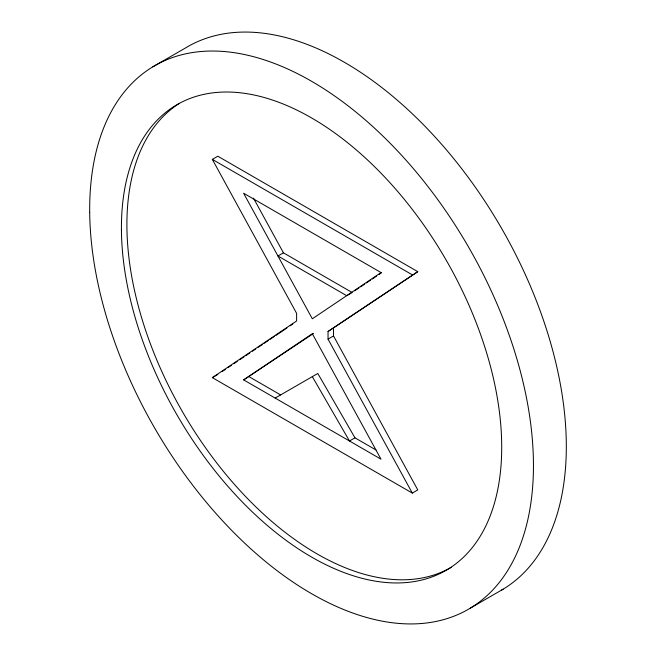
<?xml version="1.0" encoding="UTF-8"?>
<svg xmlns="http://www.w3.org/2000/svg" width="656" height="656" viewBox="0 0 656 656"><rect width="100%" height="100%" fill="white"/><g stroke="black" fill="none" stroke-linecap="round" stroke-linejoin="round"><path stroke-width="0.98" d="M412.304 493.082L212.339 377.635L296.61 320.981L296.61 313.338L212.339 159.383L217.817 156.218L417.782 271.666L328.041 331.485L328.041 339.127L412.304 493.082L417.782 489.917L333.519 335.962L333.519 328.32M222.031 371.64L225.402 369.369M227.935 367.672L231.306 365.408M233.831 363.703L237.201 361.44M239.727 359.742L243.942 356.905M245.631 355.773L249.838 352.944M252.371 351.239L255.742 348.976M258.267 347.278L262.482 344.441M264.171 343.309L268.378 340.48M270.067 339.349L274.282 336.512M275.963 335.38L286.918 328.016M290.288 325.745L292.822 324.048M354.691 290.829L358.881 288.009M360.554 286.885L364.744 284.064M366.425 282.941L370.615 280.12M372.296 278.997L376.487 276.176M378.996 274.487L381.513 272.798M243.647 379.89L312.322 333.724L381.005 459.192L243.647 379.89L313.56 333.404M328.041 331.485L417.782 271.666M152.832 66.83L185.705 47.847A313.789 181.163 60 0 1 500.339 226.222A313.789 181.163 60 0 1 501.446 590.187M283.433 252.831L277.955 255.996L346.696 295.684L352.174 292.519L283.433 252.831L253.478 198.112M212.339 377.635L217.817 374.469M328.041 339.127L333.519 335.962M275.159 398.085L317.799 373.469L354.962 437.831L375.978 449.967M354.962 437.831L349.484 440.996L312.322 376.634M470.295 608.153L503.168 589.17M212.339 159.383L412.304 274.831M249.124 376.724L280.637 394.92M451.377 567.268A268.903 155.251 60 0 1 184.188 414.69A268.903 155.251 60 0 1 179.35 103.41M381.062 272.576L312.322 318.791L243.581 193.2L381.062 272.576M121.434 230.305A268.903 155.251 60 0 0 408.573 582.331A268.903 155.251 60 0 0 404.686 199.826A268.903 155.251 60 0 0 121.434 230.305M89.7 212.413A313.789 181.163 60 0 0 424.76 623.2A313.789 181.163 60 0 0 420.234 176.849A313.789 181.163 60 0 0 89.7 212.413"/></g></svg>
